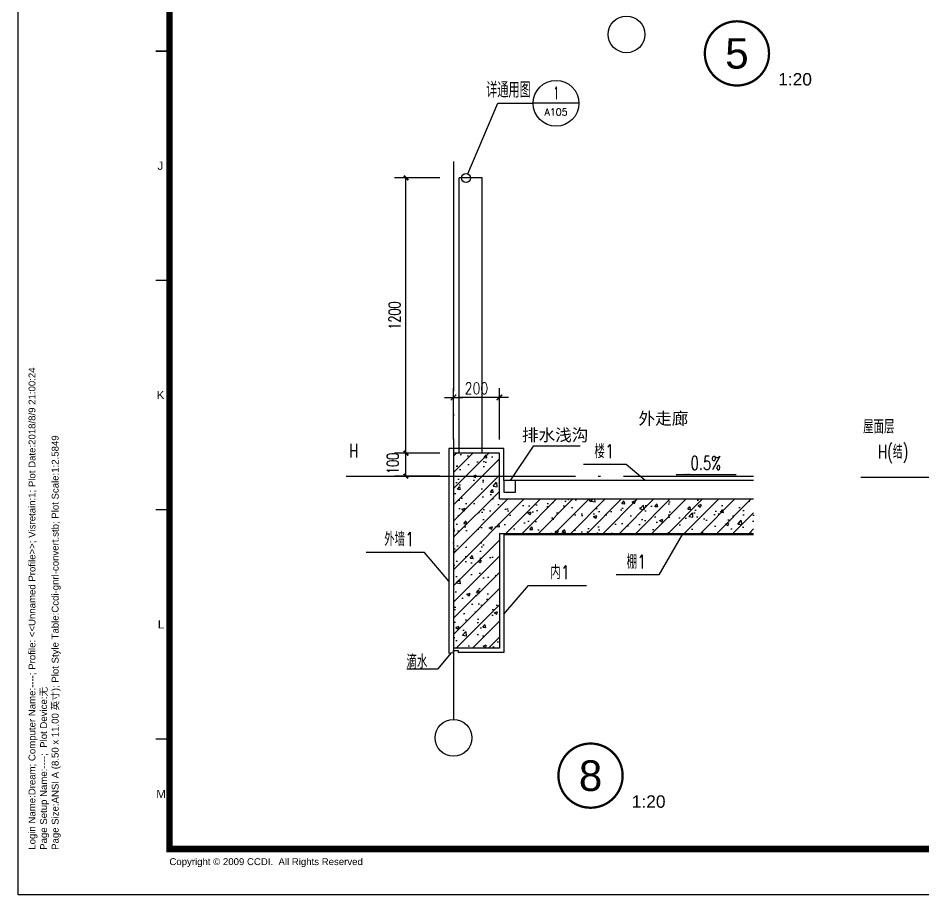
# Model space of a CAD drawing. Extents: x 447078 to 1776277, y 243534 to 519428.
# Drawn here: x 518995 to 522942, y 300939 to 304763 of the extents above; entities that cross this region are included whole.
import ezdxf
from ezdxf.enums import TextEntityAlignment as Align

# ---------------------------------------------------------------- set-up
doc = ezdxf.new("R2010")
doc.units = 0
doc.header["$LTSCALE"] = 1000
doc.header["$MEASUREMENT"] = 0
doc.linetypes.add('DOTE', pattern=[2.42, 2, -0.2, 0.02, -0.2])
doc.layers.get('Defpoints').update_dxf_attribs({"color": 2, "lineweight": 15})
for name, color, linetype in [('A-HRAL', 104, 'Continuous'), ('A-SURF', 6, 'Continuous'), ('A-WALL', 140, 'Continuous'), ('AXIS_TEXT', 7, 'Continuous'), ('DIM_IDEN', 3, 'Continuous'), ('DIM_SYMB', 3, 'Continuous'), ('DOTE', 10, 'DOTE'), ('G-0-XREF', 2, 'Continuous'), ('G-GRID-DIMS', 123, 'Continuous'), ('PUB_DIM', 3, 'Continuous'), ('PUB_TEXT', 7, 'Continuous'), ('图框CCDI_B0GA1+0.00$0$G-ANNO-TEXT', 33, 'Continuous'), ('图框CCDI_B0GA1+0.00$0$G-BORD', 3, 'Continuous'), ('节点大样$0$ANNO-TEXT', 33, 'Continuous')]:
    doc.layers.add(name, color=color, linetype=linetype)
doc.styles.add('_TCH_DIM', font='SIMPLEX', dxfattribs={"bigfont": 'GBCBIG'})
doc.styles.add('_TCH_DIM_T3', font='SIMPLEX', dxfattribs={"width": 0.705882, "bigfont": 'GBCBIG'})
doc.styles.add('_TCH_LABEL', font='COMPLEX', dxfattribs={"bigfont": 'GBCBIG'})
doc.styles.add('C-D_T0G_01', font='')
doc.styles.add('CCDI_T_G01', font='')
doc.styles.add('CCDI_T_G02', font='simplex.shx', dxfattribs={"width": 0.8, "bigfont": 'zjdz.shx'})
doc.styles.add('COMPLEX', font='COMPLEX')
doc.styles.get("Standard").update_dxf_attribs({"font": 'simsun.ttc'})
doc.styles.add('图框CCDI_B0GA1+0.00$0$CCDI_T_G01', font='arial.ttf')
doc.styles.add('节点大样$0$CCDI-TOG-02', font='simplex.shx', dxfattribs={"width": 0.8, "bigfont": 'zjdz.shx'})
doc.styles.get('C-D_T0G_01').set_extended_font_data('Arial')
doc.styles.get('CCDI_T_G01').set_extended_font_data('Arial')
doc.dimstyles.new('_TCH_ARCH&&20', dxfattribs={"dimtxt": 51, "dimasz": 20, "dimexe": 50, "dimexo": 60, "dimgap": 24.5, "dimtad": 1, "dimdec": 0, "dimzin": 0, "dimdsep": 46, "dimtxsty": '_TCH_DIM_T3', "dimblk": 'ARCHTICK', "dimcen": 0.09, "dimclrt": 7, "dimazin": 2, "dimtfac": 1, "dimtdec": 0, "dimtix": 1, "dimtmove": 2, "dimatfit": 3, "dimfxl": 1, "dimtolj": 1, "dimtzin": 0, "dimarcsym": 0})
doc.dimstyles.new('CCDI_DIMN_20$0', dxfattribs={"dimscale": 0.2, "dimtxt": 250, "dimasz": 100, "dimexe": 200, "dimexo": 300, "dimgap": 75, "dimtad": 1, "dimdec": 0, "dimzin": 0, "dimdsep": 46, "dimtxsty": 'CCDI_T_G02', "dimblk": 'TICK-3', "dimcen": 0, "dimclrd": 256, "dimclre": 256, "dimclrt": 7, "dimazin": 0, "dimtfac": 0.5, "dimtdec": 0, "dimtix": 1, "dimtmove": 2, "dimatfit": 0, "dimldrblk": 'TICK-arow', "dimfxl": 200, "dimtvp": 1, "dimtolj": 1, "dimtzin": 0, "dimlwd": -1, "dimlwe": -1, "dimarcsym": 0})

# ---------------------------------------------------------------- blocks, each defined once
blk = doc.blocks.new('_AXISO')
blk.add_circle((0, 0), 0.5)
at = {"layer": 'AXIS_TEXT', "style": 'COMPLEX', "width": 1.041667}
blk.add_attdef('A', text='', height=0.56, dxfattribs=at).set_placement((-0.25, -0.28), (0.25, -0.28), align=Align.FIT)
blk = doc.blocks.new('图框CCDI_B0GA1+0.00')
at = {"layer": 'Defpoints'}
blk.add_point((0, 0), dxfattribs=at)
at = {"layer": '图框CCDI_B0GA1+0.00$0$G-BORD'}
blk.add_lwpolyline([(0, 59400), (84100, 59400), (84100, 0), (0, 0)], close=True, dxfattribs=at)
at = {"layer": '图框CCDI_B0GA1+0.00$0$G-BORD', "const_width": 140}
blk.add_lwpolyline([(3300, 58400), (83100, 58400), (83100, 1000), (3300, 1000)], close=True, dxfattribs=at)
at = {"layer": '图框CCDI_B0GA1+0.00$0$G-BORD', "const_width": 35}
for points in [[(3300, 18400), (3000, 18400)], [(3300, 13400), (3000, 13400)], [(3300, 8400), (3000, 8400)], [(3300, 3400), (3000, 3400)]]:
    blk.add_lwpolyline(points, dxfattribs=at)
at = {"layer": '图框CCDI_B0GA1+0.00$0$G-ANNO-TEXT', "style": '图框CCDI_B0GA1+0.00$0$CCDI_T_G01'}
for s, p in [('J', (3103, 15900)), ('K', (3109, 10900)), ('L', (3118, 5900)), ('M', (3118, 2200))]:
    blk.add_text(s, height=180, dxfattribs=at).set_placement(p, align=Align.MIDDLE_CENTER)
for s, p in [('Login Name:Dream; Computer Name:----; Profile: <<Unnamed Profile>>; Visretain:1; Plot Date:2018/8/9 21:00:24', (378, 985)), ('Page Size:ANSI A (8.50 x 11.00 英寸); Plot Style Table:Ccdi-gnrl-convert.stb; Plot Scale:1:2.5849', (883, 982)), ('Page Setup Name:----;  Plot Device:无', (631, 983))]:
    blk.add_text(s, height=150, rotation=90, dxfattribs=at).set_placement(p)
at = {"layer": '图框CCDI_B0GA1+0.00$0$G-ANNO-TEXT', "insert": (3300, 800), "char_height": 150, "width": 6667.42, "attachment_point": 1, "style": '图框CCDI_B0GA1+0.00$0$CCDI_T_G01'}
blk.add_mtext('{\\fArial|b0|i0|c0|p32;Copyright © 2009 CCDI.  All Rights Reserved}', dxfattribs=at)
blk = doc.blocks.new('TICK-3')
blk.add_line((2, 0), (-2, 0))
at = {"const_width": 0.3}
blk.add_lwpolyline([(0.6, 0.6), (-0.6, -0.6)], dxfattribs=at)
blk = doc.blocks.new('*D3689')
at = {"layer": 'Defpoints', "color": 0}
for p in [(520894.1, 303108.5), (520894.1, 302865.7), (521094.1, 302865.7)]:
    blk.add_point(p, dxfattribs=at)
at = {"layer": 'PUB_DIM'}
for p, q in [((520894.1, 302925.7), (520894.1, 303148.5)), ((521094.1, 302925.7), (521094.1, 303148.5)), ((521074.1, 303108.5), (520914.1, 303108.5))]:
    blk.add_line(p, q, dxfattribs=at)
at = {"layer": 'PUB_DIM', "xscale": 20, "yscale": 20, "zscale": 20, "rotation": 180}
blk.add_blockref('TICK-3', (520894.1, 303108.5), dxfattribs=at)
at = {"layer": 'PUB_DIM', "xscale": 20, "yscale": 20, "zscale": 20}
blk.add_blockref('TICK-3', (521094.1, 303108.5), dxfattribs=at)
at = {"layer": 'PUB_DIM', "color": 7, "insert": (520994.1, 303148.5), "char_height": 50, "attachment_point": 5, "style": 'CCDI_T_G02'}
blk.add_mtext('\\A1;200', dxfattribs=at)
blk = doc.blocks.new('TICK-arow')
blk.add_line((-1, 0), (0, 0))
blk.add_lwpolyline([(0, 0, 0, 1, 0), (-3, 0, 0, 0, 0)], format="xyseb")
blk = doc.blocks.new('_ArchTick')
at = {"color": 0, "linetype": 'ByBlock', "const_width": 0.4}
blk.add_lwpolyline([(-0.5, -0.5), (0.5, 0.5)], dxfattribs=at)
blk = doc.blocks.new('*D5000')
at = {"layer": 'Defpoints', "color": 0}
for p in [(520686.8, 302865.7), (520894.1, 302865.7), (520894.1, 302765.7)]:
    blk.add_point(p, dxfattribs=at)
at = {"layer": 'PUB_DIM', "color": 0, "lineweight": -2}
for p, q in [((520834.1, 302865.7), (520636.8, 302865.7)), ((520686.8, 302765.7), (520686.8, 302865.7)), ((520834.1, 302765.7), (520636.8, 302765.7))]:
    blk.add_line(p, q, dxfattribs=at)
at = {"layer": 'PUB_DIM', "color": 0, "lineweight": -2, "xscale": 20, "yscale": 20, "zscale": 20}
for p, rotation in [((520686.8, 302865.7), 90), ((520686.8, 302765.7), 270)]:
    blk.add_blockref('_ArchTick', p, dxfattribs=dict(at, rotation=rotation))
at = {"layer": 'PUB_DIM', "color": 7, "insert": (520629.3, 302820.9), "char_height": 51, "attachment_point": 5, "rotation": 90, "style": '_TCH_DIM_T3'}
blk.add_mtext('\\A1;100', dxfattribs=at)
blk = doc.blocks.new('*D5001')
at = {"layer": 'Defpoints', "color": 0}
for p in [(520686.8, 304065.7), (520894.1, 304065.7), (520894.1, 302865.7)]:
    blk.add_point(p, dxfattribs=at)
at = {"layer": 'PUB_DIM', "color": 0, "lineweight": -2}
for p, q in [((520834.1, 304065.7), (520636.8, 304065.7)), ((520686.8, 302865.7), (520686.8, 304065.7)), ((520834.1, 302865.7), (520636.8, 302865.7))]:
    blk.add_line(p, q, dxfattribs=at)
at = {"layer": 'PUB_DIM', "color": 0, "lineweight": -2, "xscale": 20, "yscale": 20, "zscale": 20}
for p, rotation in [((520686.8, 304065.7), 90), ((520686.8, 302865.7), 270)]:
    blk.add_blockref('_ArchTick', p, dxfattribs=dict(at, rotation=rotation))
at = {"layer": 'PUB_DIM', "color": 7, "insert": (520636.8, 303465.7), "char_height": 51, "attachment_point": 5, "rotation": 90, "style": '_TCH_DIM_T3'}
blk.add_mtext('\\A1;1200', dxfattribs=at)

msp = doc.modelspace()

# ---------------------------------------------------------------- hatches: boundary and pattern name
at = {"layer": 'DIM_SYMB'}
msp.add_hatch(color=256, dxfattribs=at).paths.add_polyline_path([(521865.6, 302771.4), (521925.6, 302771.4), (521925.6, 302779.4)])
at = {"layer": 'G-0-XREF', "ltscale": 5}
h = msp.add_hatch(dxfattribs=at)
h.set_pattern_fill('钢筋混凝土', color=8, scale=20)
h.set_pattern_definition([(45, (-831038.474, -306335.125), (-35.355339, 35.355339), []), (50, (-831038.47, -306335.13), (143.4520365, -12.550427), [15, -165]), (355, (-831038.47, -306335.13), (-27.750267, 150.438427), [12, -132]), (100.4514, (-831026.52, -306336.17), (115.701876, 137.887908), [12.748038, -140.228422]), (46.1842, (-831038.47, -306295.13), (213.44821, -33.103803), [22.5, -247.5]), (96.6356, (-831020.69, -306297.88), (186.93254, 194.823574), [19.122058, -210.3426]), (351.1842, (-831038.47, -306295.13), (186.93239, 194.82372), [18, -198]), (21, (-831018.47, -306305.13), (119.38141, -80.523778), [15, -165]), (326, (-831018.47, -306305.13), (48.663066, 145.030009), [12, -132]), (71.4514, (-831008.53, -306311.84), (168.044526, 64.506099), [12.748038, -140.228422]), (37.5, (-831038.474, -306335.125), (2.431971, 66.5787708), [0, -130.4, 0, -134, 0, -132.5]), (7.5, (-831038.474, -306335.125), (52.6139075, 78.8823424), [0, -76.4, 0, -127.4, 0, -50.5]), (327.5, (-831083.074, -306335.125), (106.7644872, -4.5109743), [0, -50, 0, -156, 0, -207]), (317.5, (-831103.07, -306335.13), (116.637234, 20.0209965), [0, -65, 0, -103.6, 0, -147])])
h.paths.add_polyline_path([(521094.1, 302865.7), (521094.1, 302765.7), (520894.1, 302765.7), (520894.1, 302865.7)])
h.paths.add_polyline_path([(520894.1, 302765.7), (520894.1, 302865.7)], flags=16)
h.paths.add_polyline_path([(520894.1, 302765.7), (520894.1, 302015.7)], flags=17)
h.paths.add_polyline_path([(522203, 302665.7), (522203, 302515.7), (521094.1, 302515.7), (521094.1, 302015.7), (520894.1, 302015.7), (520894.1, 302765.7), (521094.1, 302765.7), (521094.1, 302665.7)])

# ---------------------------------------------------------------- linework, layer by layer
at = {"layer": 'A-HRAL'}
for p, q in [((520919.1, 302865.7), (520919.1, 304065.7)), ((521019.1, 304065.7), (520919.1, 304065.7)), ((521019.1, 302865.7), (521019.1, 304065.7))]:
    msp.add_line(p, q, dxfattribs=at)
at = {"layer": 'A-SURF'}
for p, q in [((520874.1, 302885.7), (520874.1, 301993.4)), ((521114.1, 302885.7), (520874.1, 302885.7)), ((521114.1, 302745.7), (521114.1, 302885.7)), ((522203, 302745.7), (521114.1, 302745.7)), ((521114.1, 302510.7), (522203, 302510.7)), ((521114.1, 302510.7), (521114.1, 301995.7)), ((521114.1, 301995.7), (520914.1, 301995.7))]:
    msp.add_line(p, q, dxfattribs=at)
for points in [[(521114.1, 302745.7), (521114.1, 302695.7), (521164.1, 302695.7), (521164.1, 302745.7)], [(520874.1, 301993.4), (520894.1, 301995.7), (520894.1, 302005.7), (520914.1, 302005.7), (520914.1, 301995.7)]]:
    msp.add_lwpolyline(points, dxfattribs=at)
at = {"layer": 'A-WALL'}
for p, q in [((520894.1, 302865.7), (520894.1, 302015.7)), ((521094.1, 302865.7), (520894.1, 302865.7)), ((521094.1, 302665.7), (521094.1, 302865.7)), ((521094.1, 302665.7), (522203, 302665.7)), ((521094.1, 302515.7), (522203, 302515.7)), ((521094.1, 302515.7), (521094.1, 302015.7)), ((521094.1, 302015.7), (520894.1, 302015.7))]:
    msp.add_line(p, q, dxfattribs=at)
at = {"layer": 'DIM_IDEN'}
for p, q in [((520956.4, 304083.9), (521087.4, 304391.2)), ((521087.4, 304391.2), (521241.4, 304391.2)), ((521441.4, 304391.2), (521241.4, 304391.2))]:
    msp.add_line(p, q, dxfattribs=at)
at = {"layer": 'DIM_IDEN', "const_width": 10}
for points in [[(522270.4, 304608.9, 1), (521990.4, 304608.9, 1)], [(521631.8, 301459.3, 1), (521351.8, 301459.3, 1)]]:
    msp.add_lwpolyline(points, format="xyb", close=True, dxfattribs=at)
at = {"layer": 'DIM_IDEN'}
for centre, radius in [((521341.4, 304391.2), 100), ((520948.7, 304065.7), 19.8)]:
    msp.add_circle(centre, radius, dxfattribs=at)
at = {"layer": 'DIM_SYMB'}
msp.add_lwpolyline([(522126.5, 302771.4), (521865.6, 302771.4)], dxfattribs=at)
at = {"layer": 'DOTE', "color": 1, "ltscale": 0.5}
for p, q in [((520894.1, 304137.8), (520894.1, 301935.9)), ((520425.5, 302765.7), (522203, 302765.7)), ((522670.8, 302760.9), (524714.2, 302760.9))]:
    msp.add_line(p, q, dxfattribs=at)
at = {"layer": 'G-GRID-DIMS'}
msp.add_line((520894.1, 301944.7), (520894.1, 301704.1), dxfattribs=at)
at = {"layer": '节点大样$0$ANNO-TEXT'}
for points in [[(521446.2, 302896.5), (521241.7, 302896.5), (521141.4, 302745.7)], [(521729.4, 302745.7), (521647, 302815.9), (521461.6, 302815.9)], [(521890.9, 302510.7), (521789.5, 302334.5), (521604.2, 302334.5)], [(520874.1, 302307.3), (520766.9, 302433.1), (520513.5, 302433.1)], [(521114.1, 302162.8), (521221.2, 302288.6), (521474.6, 302288.6)], [(520884.1, 301994.6), (520824.1, 301923.3), (520690.4, 301923.3)]]:
    msp.add_lwpolyline(points, dxfattribs=at)

# ---------------------------------------------------------------- block references
at = {"layer": 'G-0-XREF', "xscale": 0.2, "yscale": 0.2, "zscale": 0.2}
msp.add_blockref('图框CCDI_B0GA1+0.00', (518994.8, 300939.2), dxfattribs=at)
at = {"layer": 'G-GRID-DIMS', "xscale": 160, "yscale": 160, "zscale": 160}
for p in [(521648.7, 304691.7), (520894.1, 301624.1)]:
    msp.add_blockref('_AXISO', p, dxfattribs=at)

# ---------------------------------------------------------------- texts
at = {"layer": 'PUB_TEXT', "style": 'C-D_T0G_01'}
for s, height, width, p, p2 in [('5', 132.8, 0.996601, (522079, 304542.5), (522181.8, 304542.5)), ('8', 133.7, 0.979292, (521441, 301392.4), (521542.7, 301392.4))]:
    msp.add_text(s, height=height, dxfattribs=dict(at, width=width)).set_placement(p, p2, align=Align.FIT)
at = {"layer": 'PUB_TEXT'}
for s, height, style, p in [('1:20', 54.12, 'CCDI_T_G01', (522310.4, 304468.9)), ('详通用图', 67.52, '_TCH_DIM', (521036.5, 304415.9)), ('1:20', 54.12, 'CCDI_T_G01', (521671.8, 301319.3))]:
    msp.add_text(s, height=height, dxfattribs=dict(at, style=style)).set_placement(p)
at = {"layer": 'PUB_TEXT', "style": '_TCH_LABEL'}
for s, height, p, p2 in [('1', 53.5, (521330, 304409.5), (521352.9, 304409.5)), ('A105', 30.05, (521291.4, 304338.5), (521391.5, 304338.5))]:
    msp.add_text(s, height=height, dxfattribs=at).set_placement(p, p2, align=Align.FIT)
at = {"layer": 'PUB_TEXT', "style": '_TCH_DIM', "width": 0.705882}
for s, p in [('H', (520439.2, 302846.7)), ('H(结)', (522745.6, 302841.9)), ('0.5%', (521928.1, 302792.4))]:
    msp.add_text(s, height=59.5, dxfattribs=at).set_placement(p)
at = {"layer": '节点大样$0$ANNO-TEXT'}
for s, p in [('外走廊', (521700.9, 302990.4)), ('排水浅沟', (521192.5, 302918.1))]:
    msp.add_text(s, height=53.16, dxfattribs=at).set_placement(p)
at = {"layer": '节点大样$0$ANNO-TEXT', "style": '节点大样$0$CCDI-TOG-02', "width": 0.8}
for s, p in [('屋面层', (522680.7, 302951.1)), ('楼1', (521508.6, 302843.5, 0)), ('外墙1', (520591.8, 302460.7, 0)), ('棚1', (521649.3, 302362.1, 0)), ('内1', (521316.1, 302316.2, 0)), ('滴水', (520688.9, 301926))]:
    msp.add_text(s, height=60, dxfattribs=at).set_placement(p)

# ---------------------------------------------------------------- dimensions: what is measured, and where the dimension line sits
at = {"layer": 'PUB_DIM'}
dim = msp.add_aligned_dim(p1=(520894.1, 302865.7), p2=(520894.1, 304065.7), distance=207.2, text='1200', dimstyle='_TCH_ARCH&&20', dxfattribs=at)
dim.commit()
dim.dimension.update_dxf_attribs({"geometry": '*D5001', "text_midpoint": (520636.8, 303465.7)})
dim = msp.add_linear_dim(base=(520894.1, 303108.5), p1=(521094.1, 302865.7), p2=(520894.1, 302865.7), dimstyle='CCDI_DIMN_20$0', dxfattribs=at)
dim.commit()
dim.dimension.update_dxf_attribs({"geometry": '*D3689', "text_midpoint": (520994.1, 303148.5)})
dim = msp.add_linear_dim(base=(520686.8, 302865.7), p1=(520894.1, 302765.7), p2=(520894.1, 302865.7), angle=90, text='100', dimstyle='_TCH_ARCH&&20', dxfattribs=at)
dim.commit()
dim.dimension.update_dxf_attribs({"geometry": '*D5000', "text_midpoint": (520629.3, 302820.9), "dimtype": 129})

doc.saveas('drawing.dxf')
